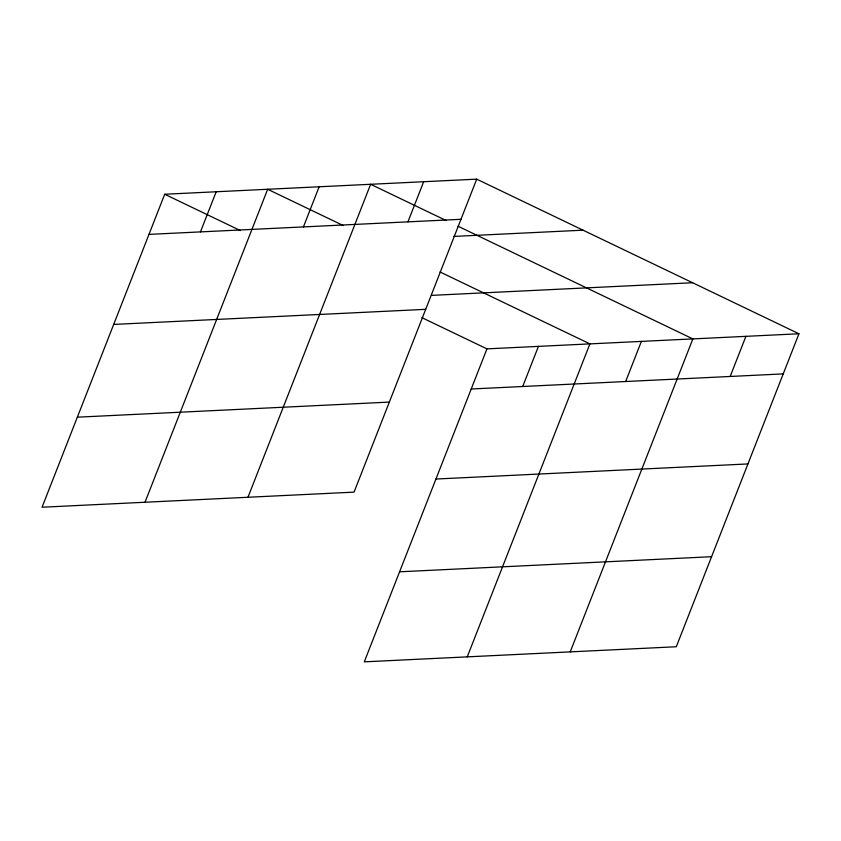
<?xml version="1.0" encoding="UTF-8"?>
<svg xmlns="http://www.w3.org/2000/svg" width="841" height="841" viewBox="0 0 841 841"><rect width="100%" height="100%" fill="white"/><g stroke="black" fill="none" stroke-linecap="round" stroke-linejoin="round"><path stroke-width="1.26" d="M476.71 179.154L164.71 194.25L42.05 507.228L354.05 492.132L476.71 179.154L798.95 333.772L676.29 646.75L364.29 661.846L486.95 348.868L798.95 333.772M200.463 231.895L216.19 191.759M145.009 502.245L267.669 189.267L343.286 225.556M303.422 226.912L319.149 186.776M247.969 497.262L370.629 184.284L446.245 220.573M407.938 221.856L423.664 181.719M522.703 386.503L538.429 346.376M467.249 656.863L589.909 343.885L439.98 271.948M625.662 381.52L641.389 341.393M570.219 651.88L692.868 338.902L458.061 226.24M730.177 376.463L745.914 336.337M148.983 234.387L460.984 219.291M453.804 236.426L583.044 230.182M432.085 295.349L692.606 282.744M113.693 324.426L425.693 309.33M471.223 388.994L783.223 373.898M77.34 417.189L389.341 402.093M435.932 479.034L747.933 463.938M399.58 571.806L711.581 556.71M164.71 194.25L240.326 230.539M421.961 317.688L486.95 348.868"/></g></svg>
